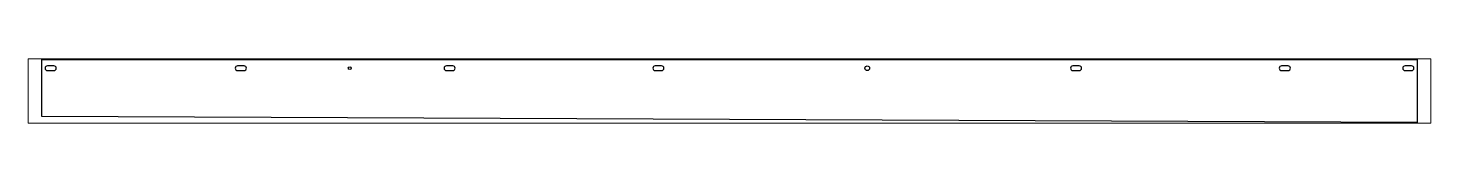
# Paper-space layout 'Layout1' of a CAD drawing. Header units: millimetres. Extents: x 0 to 257, y 92 to 103.
# The model-space entities are those that its viewports show. They can reach past a viewport. Long polylines and large blocks are cut down to what shows.
import ezdxf

# ---------------------------------------------------------------- set-up
doc = ezdxf.new("R2010")
doc.units = ezdxf.units.MM
doc.header["$LTSCALE"] = 25
doc.layers.add('3_Pezzi', color=7, linetype='Continuous')
doc.layers.add('5_Bulloni', color=7, linetype='Continuous')

# ---------------------------------------------------------------- blocks, each defined once
blk = doc.blocks.new('BL1553344785_00001')
at = {"layer": '5_Bulloni', "color": 4, "linetype": 'Continuous'}
for p, q in [((27.2, 56.6), (12.7, 56.6)), ((12.7, 46.1), (27.2, 46.1))]:
    blk.add_line(p, q, dxfattribs=at)
for centre, start, end in [((12.7, 51.4), 90, 270), ((27.2, 51.4), 270, 90)]:
    blk.add_arc(centre, 5.25, start, end, dxfattribs=at)
blk = doc.blocks.new('BL1553344785_00002')
at = {"layer": '5_Bulloni', "color": 2, "linetype": 'Continuous'}
blk.add_circle((693, 51.4), 3.25, dxfattribs=at)
blk = doc.blocks.new('BL1553344785_00003')
at = {"layer": '5_Bulloni', "color": 4, "linetype": 'Continuous'}
for p, q in [((455.2, 56.6), (440.7, 56.6)), ((440.7, 46.1), (455.2, 46.1))]:
    blk.add_line(p, q, dxfattribs=at)
for centre, start, end in [((440.7, 51.4), 90, 270), ((455.2, 51.4), 270, 90)]:
    blk.add_arc(centre, 5.25, start, end, dxfattribs=at)
blk = doc.blocks.new('BL1553344785_00004')
at = {"layer": '5_Bulloni', "color": 4, "linetype": 'Continuous'}
for p, q in [((925.2, 56.6), (910.7, 56.6)), ((910.7, 46.1), (925.2, 46.1))]:
    blk.add_line(p, q, dxfattribs=at)
for centre, start, end in [((910.7, 51.4), 90, 270), ((925.2, 51.4), 270, 90)]:
    blk.add_arc(centre, 5.25, start, end, dxfattribs=at)
blk = doc.blocks.new('BL1553344785_00005')
at = {"layer": '5_Bulloni', "color": 4, "linetype": 'Continuous'}
for p, q in [((1395.2, 56.6), (1380.7, 56.6)), ((1380.7, 46.1), (1395.2, 46.1))]:
    blk.add_line(p, q, dxfattribs=at)
for centre, start, end in [((1380.7, 51.4), 90, 270), ((1395.2, 51.4), 270, 90)]:
    blk.add_arc(centre, 5.25, start, end, dxfattribs=at)
blk = doc.blocks.new('BL1553344785_00006')
at = {"layer": '5_Bulloni', "color": 2, "linetype": 'Continuous'}
blk.add_circle((1858, 51.4), 5.25, dxfattribs=at)
blk = doc.blocks.new('BL1553344785_00007')
at = {"layer": '5_Bulloni', "color": 4, "linetype": 'Continuous'}
for p, q in [((2335.2, 56.6), (2320.7, 56.6)), ((2320.7, 46.1), (2335.2, 46.1))]:
    blk.add_line(p, q, dxfattribs=at)
for centre, start, end in [((2320.7, 51.4), 90, 270), ((2335.2, 51.4), 270, 90)]:
    blk.add_arc(centre, 5.25, start, end, dxfattribs=at)
blk = doc.blocks.new('BL1553344785_00008')
at = {"layer": '5_Bulloni', "color": 4, "linetype": 'Continuous'}
for p, q in [((2805.2, 56.6), (2790.7, 56.6)), ((2790.7, 46.1), (2805.2, 46.1))]:
    blk.add_line(p, q, dxfattribs=at)
for centre, start, end in [((2790.7, 51.4), 90, 270), ((2805.2, 51.4), 270, 90)]:
    blk.add_arc(centre, 5.25, start, end, dxfattribs=at)
blk = doc.blocks.new('BL1553344785_00009')
at = {"layer": '5_Bulloni', "color": 4, "linetype": 'Continuous'}
for p, q in [((3083.1, 56.6), (3068.6, 56.6)), ((3068.6, 46.1), (3083.1, 46.1))]:
    blk.add_line(p, q, dxfattribs=at)
for centre, start, end in [((3068.6, 51.4), 90, 270), ((3083.1, 51.4), 270, 90)]:
    blk.add_arc(centre, 5.25, start, end, dxfattribs=at)
blk = doc.blocks.new('BL1553344785_00010')
at = {"layer": '3_Pezzi', "color": 3, "linetype": 'Continuous'}
for p, q in [((0, 71.4), (3095.8, 71.4)), ((0, -57.4), (0, 71.4)), ((3095.8, 71.4), (3095.8, -71.4)), ((3095.8, -71.4), (0, -57.4))]:
    blk.add_line(p, q, dxfattribs=at)

msp = doc.modelspace()

# ---------------------------------------------------------------- block references
at = {"layer": '3_Pezzi'}
msp.add_blockref('BL1553344785_00010', (0, 0), dxfattribs=at)
at = {"layer": '5_Bulloni'}
for name in ['BL1553344785_00001', 'BL1553344785_00003', 'BL1553344785_00002', 'BL1553344785_00004', 'BL1553344785_00005', 'BL1553344785_00006', 'BL1553344785_00007', 'BL1553344785_00008', 'BL1553344785_00009']:
    msp.add_blockref(name, (0, 0), dxfattribs=at)

psp = doc.layouts.get("Layout1")

# ---------------------------------------------------------------- viewports
at = {"layer": '0'}
psp.add_viewport(center=(128.5, 97.5), size=(257, 11.85308), view_center_point=(1547.92, 0), view_height=145.63871, dxfattribs=at)

doc.saveas('drawing.dxf')
